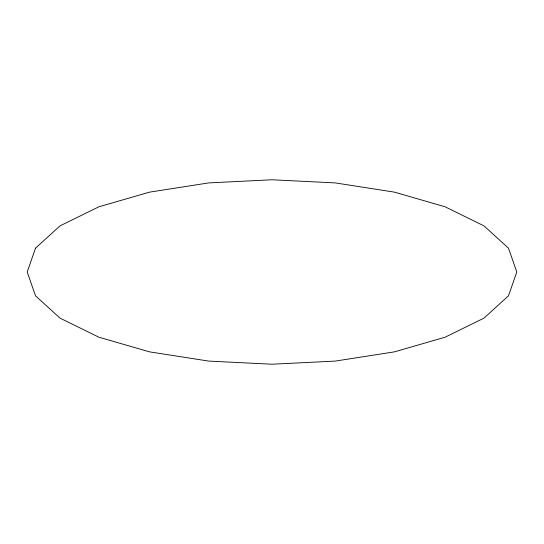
<?xml version="1.0" encoding="UTF-8"?>
<svg xmlns="http://www.w3.org/2000/svg" width="544" height="544" viewBox="0 0 544 544"><rect width="100%" height="100%" fill="white"/><g stroke="black" fill="none" stroke-linecap="round" stroke-linejoin="round"><path stroke-width="0.82" d="M35.544 248.132L27.2 272L35.544 295.868L59.996 318.111L98.899 337.212L149.6 351.866L208.644 361.08L272 364.222L335.356 361.08L394.4 351.866L445.101 337.212L484.004 318.111L508.456 295.868L516.8 272L508.456 248.132L484.004 225.889L445.101 206.788L394.4 192.134L335.356 182.92L272 179.778L208.644 182.92L149.6 192.134L98.899 206.788L59.996 225.889L35.544 248.132"/></g></svg>
